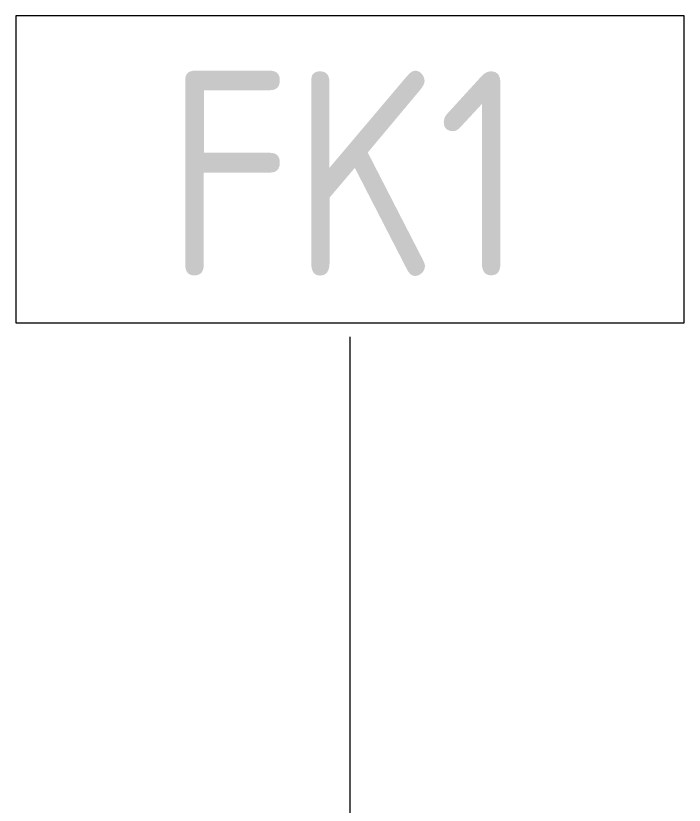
# Model space of a CAD drawing. Header units: millimetres. Extents: x 81711 to 274967, y -8553 to 29000.
# Drawn here: x 99174 to 99827, y 553 to 1325 of the extents above; entities that cross this region are included whole.
import ezdxf

# ---------------------------------------------------------------- set-up
doc = ezdxf.new("R2010")
doc.units = ezdxf.units.MM
doc.layers.add('A-WALL-IDEN', color=7, linetype='Continuous', lineweight=9)
doc.styles.add('GOST Common', font='GOST_Common.ttf', dxfattribs={"width": 0.9, "height": 200})

# ---------------------------------------------------------------- blocks, each defined once
blk = doc.blocks.new('М_стена_0001 - Типоразмер_без рамки-25382661-План отделки стен 1 этажа в осях 23_1-33')
at = {"layer": 'A-WALL-IDEN'}
for p, q in [((3.2578, 1.5234), (-3.2734, 1.5234)), ((-3.2734, 1.5234), (-3.2734, -1.4766)), ((3.2578, -1.4766), (3.2578, 1.5234)), ((-3.2734, -1.4766), (3.2578, -1.4766))]:
    blk.add_line(p, q, dxfattribs=at)

msp = doc.modelspace()

# ---------------------------------------------------------------- linework, layer by layer
at = {"layer": 'A-WALL-IDEN'}
msp.add_line((99500.31, 213.73), (99500.31, 1010.87), dxfattribs=at)

# ---------------------------------------------------------------- block references
at = {"layer": 'A-WALL-IDEN', "xscale": 99.99999999999993, "yscale": 99.99999999999993, "zscale": 99.99999999999993}
msp.add_blockref('М_стена_0001 - Типоразмер_без рамки-25382661-План отделки стен 1 этажа в осях 23_1-33', (99501.09, 1172.42), dxfattribs=at)

# ---------------------------------------------------------------- texts
at = {"layer": 'A-WALL-IDEN', "insert": (99320.85, 1270.44), "char_height": 200, "width": 447.3416, "attachment_point": 1, "style": 'GOST Common'}
msp.add_mtext('FK1', dxfattribs=at)

doc.saveas('drawing.dxf')
